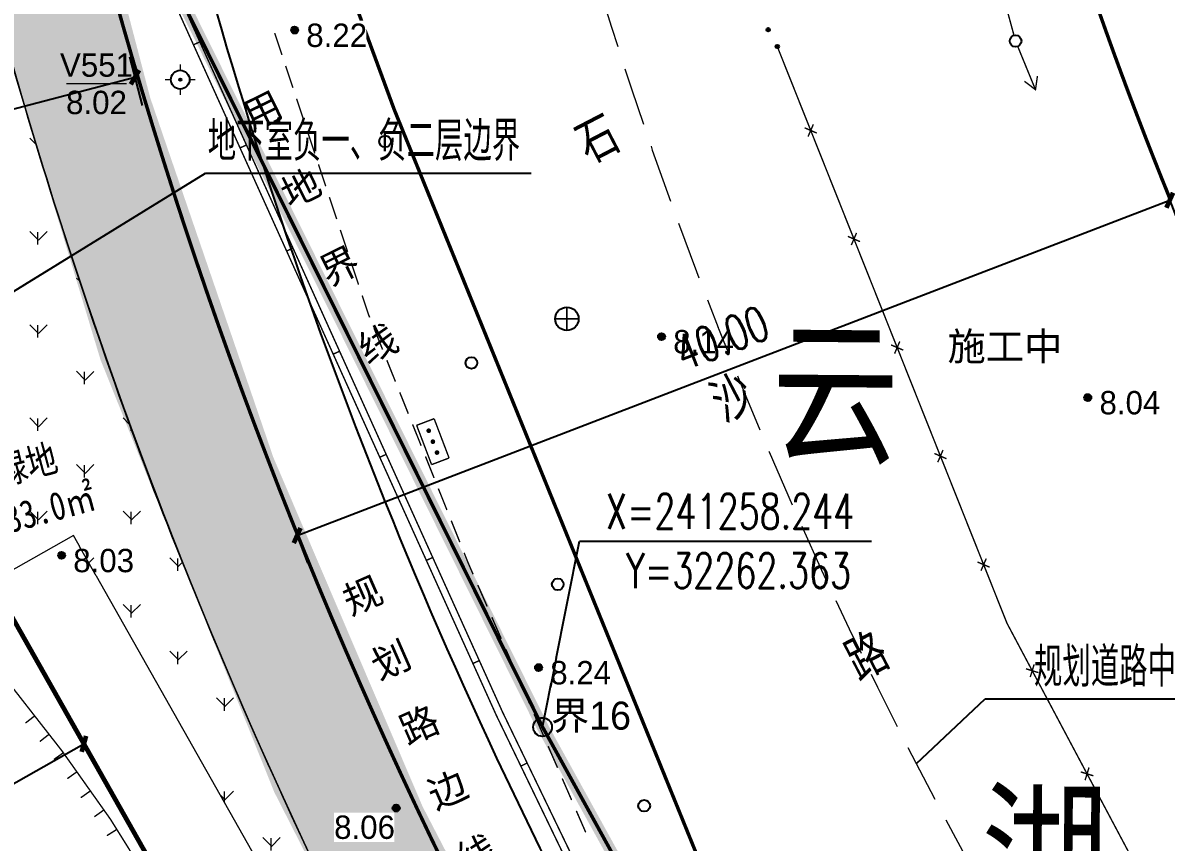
# Model space of a CAD drawing. Extents: x -83084 to 31773731, y -158416 to 241421036.
# Drawn here: x 32240.12 to 32289.04, y 241253.32 to 241288.38 of the extents above; entities that cross this region are included whole.
import ezdxf
from ezdxf.enums import TextEntityAlignment as Align
from ezdxf.xclip import XClip

# ---------------------------------------------------------------- set-up
doc = ezdxf.new("R2010")
doc.units = 0
doc.header["$LTSCALE"] = 1000
doc.header["$MEASUREMENT"] = 0
doc.header["$XCLIPFRAME"] = 0
for name, pattern in [('1', [0]), ('2', [0]), ('677', [0]), ('721020', [0]), ('721120', [0]), ('CENTER2', [1.125, 0.75, -0.125, 0.125, -0.125]), ('DASH', [0.35, 0.25, -0.1])]:
    doc.linetypes.add(name, pattern=pattern)
for name, color, linetype in [('DIM_COOR', 3, 'Continuous'), ('DIM_LEAD', 3, 'Continuous'), ('GZ_BJT_总平面', 2, 'Continuous'), ('GZ_BJT_用地界线', 1, 'Continuous'), ('GZ_BJT_绿地', 3, 'Continuous'), ('PUB_DIM', 3, 'Continuous'), ('PUB_TEXT', 7, 'Continuous'), ('Road_2', 134, 'Continuous'), ('ROOF', 4, 'Continuous'), ('规划道路边线', 165, 'Continuous')]:
    doc.layers.add(name, color=color, linetype=linetype)
for name, color, linetype, lineweight in [('公共绿地', 63, 'Continuous', 0), ('绿地', 86, 'Continuous', 0), ('道路中线', 252, 'Continuous', 0)]:
    doc.layers.add(name, color=color, linetype=linetype, lineweight=lineweight)
doc.layers.add('地形', color=7, linetype='Continuous', true_color=0x323232)
doc.layers.add('建筑控制线', color=7, linetype='Continuous', true_color=0xff0505)
doc.styles.add('_TCH_DIM', font='SIMPLEX', dxfattribs={"bigfont": 'GBCBIG'})
doc.styles.add('_TCH_DIM_T3', font='SIMPLEX', dxfattribs={"width": 0.7058823529411765, "bigfont": 'GBCBIG'})
doc.styles.add('DMHT', font='')
doc.styles.add('JMHT', font='')
doc.styles.add('JTHT', font='')
doc.styles.add('KZHT', font='')
doc.styles.add('number', font='')
doc.styles.add('SXHT', font='')
doc.styles.add('黑体', font='simhei.ttf')
doc.styles.get('DMHT').set_extended_font_data('方正细等线简体')
doc.styles.get('JMHT').set_extended_font_data('方正细等线简体')
doc.styles.get('JTHT').set_extended_font_data('方正细等线简体')
doc.styles.get('KZHT').set_extended_font_data('方正细等线简体')
doc.styles.get('number').set_extended_font_data('方正细等线简体')
doc.styles.get('SXHT').set_extended_font_data('方正细等线简体')
doc.dimstyles.new('_TCH_ARCH_M_M&&1', dxfattribs={"dimtxt": 1.4875, "dimasz": 0.5, "dimexe": 1.25, "dimexo": 1.5, "dimgap": 0.6312500000000001, "dimtad": 1, "dimzin": 0, "dimdsep": 46, "dimtxsty": '_TCH_DIM_T3', "dimblk": 'ARCHTICK', "dimcen": 0.09, "dimclrt": 7, "dimazin": 2, "dimtfac": 1, "dimtdec": 0, "dimtix": 1, "dimtmove": 2, "dimatfit": 3, "dimfxl": 0, "dimtolj": 1, "dimtzin": 0, "dimarcsym": 0})
pattern_1 = [(90, (0, 0), (-1.99559095, 1.99559095), [0.52916132, -3.4620203]), (45, (0, 0), (-1.995592310163021, 1.995592310163021), [0.52916132, -2.2930323]), (135, (0, 0), (-1.995592310163021, -1.995592310163021), [0.52916132, -2.2930323])]

# ---------------------------------------------------------------- blocks, each defined once
blk = doc.blocks.new('jjjg')
at = {"layer": '公共绿地'}
h = blk.add_hatch(dxfattribs=at)
h.set_pattern_fill('CROSS', color=256, scale=0.5)
h.set_pattern_definition([(0, (-31796.01976982163, -241027.7256764514), (0.79375, 0.79375), [0.396875, -1.190625]), (90, (-31795.82133232163, -241027.9241139514), (-0.79375, 0.79375), [0.396875, -1.190625])])
edge = h.paths.add_edge_path()
edge.add_arc((659.9464344675081, 320.8897445269064), 219.9999999996637, 192.5400507971583, 209.5024513083548)
edge.add_line((468.4728163983673, 212.5483693124261), (486.1813294719905, 181.2518026770558))
edge.add_arc((468.7746369207715, 171.4025867470931), 20.00000000019231, -11.907170796793878, 29.50245131251478, ccw=False)
edge.add_line((488.3443003240973, 167.2760537848808), (464.1211432609707, 210.0860653303098))
edge.add_arc((659.9464344681176, 320.8897445258282), 224.9999999991716, 189.2069196672346, 209.5024513081, ccw=False)
edge.add_arc((425.6073815160952, 269.070749351547), 19.99999999836342, 41.08802014646852, 52.27393119112679, ccw=False)
edge.add_line((440.6813980154693, 282.2151027594227), (445.1946503277868, 273.1229023803025))
at = {"layer": '建筑控制线', "color": 1, "linetype": 'CENTER2', "ltscale": 0.01, "const_width": 0.5}
blk.add_lwpolyline([(336.981693347916, 292.0905292715179), (359.2705196905881, 296.5613302181009), (418.1918708868325, 308.3800607626326), (427.0470438152552, 309.682275394327), (440.6813980154693, 282.2151027594227), (445.1946503277868, 273.1229023803025), (466.3430438153446, 230.5182753949193), (514.6942301783711, 142.8593235486187), (494.3592149019241, 136.7020807343069), (383.2394989356399, 107.9725273859221), (344.5129210092127, 97.95992721989751)], dxfattribs=at)
blk.add_lwpolyline([(341.2570224255323, 272.5497202645056), (357.5623490158468, 275.8203217951814), (421.6740319225937, 288.68015426083, -0.2174329947967095), (437.8451209738851, 284.8896536403336, -0.04884653787836726), (440.6813980154693, 282.2151027594227), (445.1946503277868, 273.1229023803025, 0.07414787403409054), (468.4728163983673, 212.5483693124261), (486.1813294719905, 181.2518026770558, -0.1826758136830436), (488.3443003240973, 167.2760537848808, -0.2848418124427812), (473.7809370029718, 152.0392977850279), (378.2331988532096, 127.3358163492521, -0.4142135623679189), (366.0484043285251, 134.5143107892945), (335.409678556025, 253.0182939226506), (334.6520384270698, 255.9486825350905), (333.5420527402312, 260.2418677674141, -0.4304301391724917), (341.2570224255323, 272.5497202645056, -0.09930342559615261)], format="xyb", dxfattribs=at)
for points in [[(437.8451209738851, 284.88965364045, 0.21743299479328), (421.6740319207311, 288.68015426083), (357.5623490158468, 275.8203217951814), (361.3172142542899, 261.2973128980957), (334.6520384270698, 255.9486825350905), (366.0484043285251, 134.5143107892945, 0.4142135623693743), (378.2331988532096, 127.3358163492521), (473.7809370029718, 152.0392977850279, 0.2848418124420904), (488.3443003240973, 167.2760537848808), (464.1211432609707, 210.0860653303098, -0.08878818107429738)], [(445.1946503277868, 273.1229023803025, 0.0741478740341938), (468.4728163983673, 212.5483693124261), (486.1813294719905, 181.2518026770558, -0.1826758136817701), (488.3443003240973, 167.2760537848808), (464.1211432609707, 210.0860653303098, -0.08878818107429817), (437.8451209738851, 284.8896536403336, -0.04884653789342656), (440.6813980154693, 282.2151027594227)], [(494.3592149019241, 136.7020807338413), (383.2394989356399, 107.9725273859221), (344.5129210092127, 97.95992721989751), (232.4050741847605, 68.9748966328334), (183.6094735544175, 58.95635993941687), (152.9527199175209, 183.2824108069763), (146.9674291498959, 207.555364776752), (168.7314737159759, 244.6003074408509), (203.6274048630148, 103.0821484727785, 0.4175112271374972), (228.0520681217313, 88.50709212420043), (339.5066209267825, 117.3232161832275, 0.4142135623741037), (346.6851153653115, 129.5080107063986), (366.0484043285251, 134.514310789411, 0.414213562371631), (378.2331988532096, 127.3358163492521), (473.7809370029718, 152.0392977850279, 0.2848418124420901), (488.3443003240973, 167.2760537848808, 0.1826758136817701), (486.1813294719905, 181.2518026770558), (468.4728163983673, 212.5483693124261, -0.07414787403416094), (445.1946503277868, 273.1229023803025), (466.3430438153446, 230.5182753948029), (514.6942301783711, 142.8593235486187)], [(494.3592149019241, 136.7020807338413), (383.2394989356399, 107.9725273859221), (344.5129210092127, 97.95992721989751), (232.4050741847605, 68.9748966328334), (183.6094735544175, 58.95635993941687), (152.9527199175209, 183.2824108069763), (146.9674291498959, 207.555364776752), (168.7314737159759, 244.6003074408509), (203.6274048630148, 103.0821484727785, 0.4175112271374972), (228.0520681217313, 88.50709212420043), (339.5066209267825, 117.3232161832275, 0.4142135623741037), (346.6851153653115, 129.5080107063986), (366.0484043285251, 134.514310789411, 0.414213562371631), (378.2331988532096, 127.3358163492521), (473.7809370029718, 152.0392977850279, 0.2848418124420901), (488.3443003240973, 167.2760537848808, 0.1826758136817701), (486.1813294719905, 181.2518026770558), (468.4728163983673, 212.5483693124261, -0.07414787403416094), (445.1946503277868, 273.1229023803025), (466.3430438153446, 230.5182753948029), (514.6942301783711, 142.8593235486187)]]:
    blk.add_lwpolyline(points, format="xyb", close=True, dxfattribs=at)
blk = doc.blocks.new('263906')
at = {"color": 0, "linetype": 'Continuous', "lineweight": -3}
blk.add_circle((0, 0), 0.8, dxfattribs=at)
at = {"color": 0}
blk.add_point((0, 0), dxfattribs=at)
blk = doc.blocks.new('93762001')
at = {"color": 0, "linetype": 'Continuous', "lineweight": -3}
blk.add_circle((0, 0), 0.5, dxfattribs=at)
blk = doc.blocks.new('96102001')
at = {"linetype": '2'}
h = blk.add_hatch(color=0, dxfattribs=at)
edge = h.paths.add_edge_path(flags=0)
edge.add_arc((0, 0), 0.15, 0, 360)
at = {"color": 0, "linetype": 'Continuous', "lineweight": -3}
blk.add_circle((0, 0), 0.15, dxfattribs=at)
blk = doc.blocks.new('52610001')
at = {"linetype": '2'}
h = blk.add_hatch(color=0, dxfattribs=at)
edge = h.paths.add_edge_path(flags=0)
edge.add_arc((-1, 0), 0.2, 0, 360)
h = blk.add_hatch(color=0, dxfattribs=at)
edge = h.paths.add_edge_path(flags=0)
edge.add_arc((0, 0), 0.2, 0, 360)
h = blk.add_hatch(color=0, dxfattribs=at)
edge = h.paths.add_edge_path(flags=0)
edge.add_arc((1, 0), 0.2, 0, 360)
at = {"color": 0, "linetype": 'Continuous', "lineweight": -3, "const_width": 0.12}
for points in [[(-1.8, 0.8), (1.8, 0.8)], [(-1.8, 0.8), (-1.8, -0.8)], [(1.8, 0.8), (1.8, -0.8)], [(-1.8, -0.8), (1.8, -0.8)]]:
    blk.add_lwpolyline(points, dxfattribs=at)
blk = doc.blocks.new('24802001')
at = {"color": 0, "linetype": 'Continuous', "lineweight": -3, "const_width": 0.12}
for points in [[(-0.4, -0.4), (0.4, 0.4)], [(-0.4, 0.4), (0.4, -0.4)]]:
    blk.add_lwpolyline(points, dxfattribs=at)
blk = doc.blocks.new('51233001')
at = {"color": 0, "linetype": 'Continuous', "lineweight": -3, "const_width": 0.12}
for points in [[(4.5, 0), (0.5, 0)], [(3.48, 0.6), (4.5, 0), (3.48, -0.6)]]:
    blk.add_lwpolyline(points, dxfattribs=at)
blk = doc.blocks.new('51233002')
at = {"color": 0, "linetype": 'Continuous', "lineweight": -3}
blk.add_circle((0, 0), 0.5, dxfattribs=at)
blk = doc.blocks.new('85212001')
at = {"color": 0, "linetype": 'Continuous', "lineweight": -3, "const_width": 0.12}
blk.add_lwpolyline([(0, 0), (0, 1)], dxfattribs=at)
blk = doc.blocks.new('904')
at = {"linetype": '2'}
h = blk.add_hatch(color=0, dxfattribs=at)
edge = h.paths.add_edge_path(flags=0)
edge.add_arc((0, 0), 0.3, 0, 360)
at = {"color": 0, "linetype": 'Continuous', "lineweight": -3}
for radius in [0.3, 0.15]:
    blk.add_circle((0, 0), radius, dxfattribs=at)
blk = doc.blocks.new('654')
at = {"color": 0, "linetype": 'Continuous', "lineweight": -3, "const_width": 0.15}
for points in [[(0, -1), (0, 1)], [(-1, 0), (1, 0)]]:
    blk.add_lwpolyline(points, dxfattribs=at)
at = {"color": 0, "linetype": 'Continuous', "lineweight": -3}
blk.add_circle((0, 0), 1, dxfattribs=at)
blk = doc.blocks.new('106')
at = {"color": 0, "linetype": '1', "lineweight": -3, "const_width": 0.12}
for points in [[(0, 0.8), (0, 1.3)], [(-0.8, 0), (-1.3, 0)], [(0.8, 0), (1.3, 0)], [(0, -0.8), (0, -1.3)]]:
    blk.add_lwpolyline(points, dxfattribs=at)
at = {"color": 0, "linetype": '1', "lineweight": -3}
for radius in [0.8, 0.1]:
    blk.add_circle((0, 0), radius, dxfattribs=at)
blk = doc.blocks.new('ysdx12')
at = {"layer": '地形', "linetype": '721020', "lineweight": -3, "ltscale": 0.5, "const_width": 0.15}
blk.add_lwpolyline([(108.9299758571324, 203.5831829632225), (131.2179758571328, 208.0541829632421), (190.1399758571315, 219.8731829632306), (198.9949758571347, 221.1751829632267), (212.6289758571329, 193.7081829632225), (217.1429758571358, 184.6161829632183), (238.2909758571368, 142.0111829632369), (286.6419758571319, 54.35218296322273), (266.3069758571328, 48.19518296324532), (155.1869758571302, 19.46518296323484), (116.4609758571278, 9.453182963217841)], dxfattribs=at)
at = {"layer": '地形', "linetype": '721120', "lineweight": -3, "ltscale": 0.5, "const_width": 0.15}
for points in [[(265.1554068796941, 164.5720745876606), (264.7942912617254, 165.4668846401619), (264.4379776309179, 166.3636176639993), (264.0864762266974, 167.2622478895646), (263.7401998418754, 168.1629032847413), (263.3975468528042, 169.0649449644261), (263.060541373703, 169.9691138016351), (262.7283877048576, 170.8750762286654), (262.4010953914512, 171.7828062109184), (262.0786738388961, 172.6922776625725)], [(219.9627717060612, 173.3456522551423), (220.3664931753556, 171.915082071675), (220.7798710898605, 170.487272289407), (221.2028865785142, 169.0622880891024), (221.635520330241, 167.6401945227117), (222.077752594927, 166.2210565101414), (222.5295631842273, 164.8049388364016), (222.9909314725919, 163.391906148463), (223.4618363981099, 161.9820229527541), (223.9422564635352, 160.5753536116099), (224.4321697372397, 159.1719623407989), (224.9315538542323, 157.7719132065249), (225.4403860171551, 156.375270122342), (225.9586429973679, 154.9820968463027), (226.4870825609214, 153.5927567161852), (227.0225569595896, 152.2061089437047), (227.5689468011078, 150.8237207829661), (228.1246642891165, 149.4450558638491), (228.6896840545778, 148.0701771234744), (229.2639803038182, 146.6991473265807), (229.8475268196635, 145.3320290618576), (230.4402969626863, 143.96888473953), (231.0422636723633, 142.6097765884479), (231.6533994683559, 141.2547666531464), (232.2736764517431, 139.9039167911105), (232.9030663062986, 138.5572886698938), (233.5415402997896, 137.2149437643238), (234.1890692852867, 135.87694335368)]]:
    blk.add_lwpolyline(points, dxfattribs=at)
at = {"layer": '地形', "linetype": 'Continuous', "lineweight": -3, "ltscale": 0.5, "const_width": 0.15}
blk.add_lwpolyline([(176.1329758571337, 205.2391829632397), (210.0699758571245, 212.1631829632388), (214.4019758571303, 203.2851829632418), (228.4519758571259, 177.9111829632311), (231.9439758571316, 168.4331829632283), (246.2689758571287, 133.1501829632325), (253.6149758571264, 118.8311829632439), (272.0999758571379, 85.4581829632225, -0.1219224057559178), (270.6729758571346, 80.18218296323903), (269.8386076847346, 79.52137490152381)], format="xyb", dxfattribs=at)
at = {"layer": '地形', "linetype": 'Continuous', "lineweight": -3, "ltscale": 0.5, "const_width": 0.06}
for points in [[(270.3979758571331, 78.50518296324299), (247.1819758571255, 120.6811829632206), (236.5789758571373, 142.6501829632325), (212.6629758571326, 195.6061829632381), (195.5649758571271, 200.6551829632372), (176.1329758571374, 205.2391829632397), (124.5699758571354, 195.9721829632181), (77.42033870088198, 189.2850281663996)], [(270.1351616213178, 78.36051549125114), (246.9152884104842, 120.54355186873), (236.3071372940431, 142.5232247799286), (212.4461544388141, 195.3574030740128), (195.4879958368692, 200.3651082314027), (176.1247284631027, 204.9328942360007), (124.6175887302015, 195.6759335489769), (77.46246561528824, 188.9880006877356)], [(221.6239395871198, 135.1444015286106), (219.7981045834531, 138.0693816135172), (217.7326018756903, 140.9839848978154), (215.2671823845048, 144.1407493500446)], [(226.8286306581431, 171.7122027280566), (227.1404705821769, 170.7759831356525)], [(223.6244758571338, 171.3346829632355), (223.3510654269194, 171.2112052864977)], [(248.8385308174365, 169.8680755624082), (248.331975857127, 171.1401829632232)], [(227.2963905441939, 170.3078733394796), (227.6082304682277, 169.3716537470755)], [(249.7634051333189, 167.5454461257905), (248.8385308174365, 169.8680755624082)], [(217.9143747886919, 169.5439311890223), (220.489374788689, 169.5439311890223)], [(227.7641504302446, 168.9035439508734), (228.0759903542785, 167.9673243584693)], [(228.2319103162918, 167.4992145622673), (228.5437502403256, 166.5629949698923)], [(250.6882794492049, 165.2228166891728), (249.7634051333189, 167.5454461257905)], [(225.617475857136, 166.9216829632351), (225.3440654269216, 166.7982052864973)], [(228.6996702023425, 166.0948851736903), (229.0115101263764, 165.1586655812862)], [(251.6131537650908, 162.900187252555), (250.6882794492049, 165.2228166891728)], [(229.1674300883933, 164.6905557850841), (229.4792700124272, 163.7543361926801)], [(229.6351899744441, 163.2862263965071), (229.9470298984779, 162.350006804103)], [(252.5380280809732, 160.5775578159373), (251.6131537650908, 162.900187252555)], [(227.6104758571346, 162.5086829632346), (227.3370654269202, 162.3852052864968)], [(230.1029498604948, 161.881897007901), (230.4147897845287, 160.9456774154969)], [(230.570709746542, 160.4775676192949), (230.8319758571306, 159.6931829632376), (230.89155081641, 159.5446488502494)], [(253.4629023968591, 158.2549283793196), (252.5380280809732, 160.5775578159373)], [(231.0752214703571, 159.0867155508022), (231.4425627782439, 158.1708489519369)], [(229.6034758571368, 158.0956829632341), (229.3300654269224, 157.9722052864963)], [(254.3877767127415, 155.932298942731), (253.4629023968591, 158.2549283793196)], [(231.6262334321873, 157.7129156524898), (231.9935747400777, 156.7970490536245)], [(232.1772453940212, 156.3391157542064), (232.544586701908, 155.4232491553121)], [(255.3126510286274, 153.6096695061133), (254.3877767127415, 155.932298942731)], [(232.7282573558514, 154.965315855894), (233.0955986637418, 154.0494492570288)], [(231.5964758571354, 153.6826829632337), (231.3230654269209, 153.5592052864959)], [(233.2792693176852, 153.5915159575816), (233.6466106255721, 152.6756493587163)], [(256.2375253445134, 151.2870400694956), (255.3126510286274, 153.6096695061133)], [(233.8302812795191, 152.2177160592692), (234.1976225874059, 151.3018494604039)], [(257.1623996603957, 148.9644106328778), (256.2375253445134, 151.2870400694956)], [(234.3812932413493, 150.8439161609567), (234.7486345492398, 149.9280495620915)], [(233.5894758571376, 149.2696829632332), (233.3160654269232, 149.1462052864954)], [(234.9323052031832, 149.4701162626734), (235.1159758571266, 149.0121829632262), (235.3167194468697, 148.552080399124)], [(258.0872739762817, 146.6417811962601), (257.1623996603957, 148.9644106328778)], [(235.5174630366128, 148.0919778350217), (235.9189502161025, 147.1717727068171)], [(236.1196938058456, 146.7116701427149), (236.5211809853317, 145.7914650145103)], [(259.2407834625701, 144.4250635581848), (258.161975857136, 146.4541829632362), (258.0872739762817, 146.6417811962601)], [(236.7219245750748, 145.3313624504081), (237.1234117545646, 144.4111573222035)], [(235.5824758571362, 144.8566829632327), (235.3090654269217, 144.7332052864949)], [(260.4143823760787, 142.2176520446083), (259.2407834625701, 144.4250635581848)], [(237.3241553443077, 143.9510547581012), (237.7256425237938, 143.0308496298967)], [(237.9263861135405, 142.5707470657944), (238.3278732930266, 141.6505419375899)], [(261.5879812895873, 140.0102405310608), (260.4143823760787, 142.2176520446083)], [(238.5286168827697, 141.1904393734876), (238.9301040622559, 140.2702342452831)], [(237.6299420594296, 140.472622225876), (237.3597634534199, 140.3422246766277)], [(262.7615802030959, 137.8028290174843), (261.5879812895873, 140.0102405310608)], [(239.1308476520026, 139.8101316811808), (239.5323348314887, 138.8899265529762)], [(239.7330784212318, 138.429823988874), (240.1345656007179, 137.5096188606694)], [(263.9351791166046, 135.5954175039369), (262.7615802030959, 137.8028290174843)]]:
    blk.add_lwpolyline(points, dxfattribs=at)
at = {"layer": '地形', "linetype": '677', "lineweight": -3, "ltscale": 0.5, "const_width": 0.06}
blk.add_lwpolyline([(270.3979758571331, 78.50518296324299), (247.1819758571255, 120.6811829632206), (236.5789758571373, 142.6501829632325), (212.6629758571326, 195.6061829632381), (195.5649758571271, 200.6551829632372), (176.1329758571374, 205.2391829632397), (124.5699758571354, 195.9721829632181), (77.42033870088198, 189.2850281663996)], dxfattribs=at)
at = {"layer": '地形', "linetype": 'Continuous'}
for name, p, xscale, yscale, rotation in [('51233001', (258.5269758571339, 171.3731829632306), 0.5, 0.5, 105.2607146576052), ('96102001', (247.9431297032788, 171.8577214247489), 0.5, 0.5, 298.4539950296282), ('96102001', (248.331975857127, 171.1401829631941), 0.5, 0.5, 298.4539950296282), ('51233002', (258.5269758571339, 171.3731829632306), 0.5000000000000001, 0.5000000000000001, 108.7825377785822), ('51233001', (258.5269758571339, 171.3731829632306), 0.5, 0.5, 292.3043659085155), ('24802001', (249.7634051333189, 167.5454461257905), 0.5, 0.5, 111.7125181777884), ('93762001', (231.5513808590804, 167.074873895006), 0.5, 0.5, 111.3014569029695), ('24802001', (251.6131537650908, 162.900187252555), 0.5, 0.5, 111.7125181777884), ('24802001', (253.4629023968591, 158.2549283793196), 0.5, 0.5, 111.7125181777884), ('93762001', (235.2464698863259, 157.5981736690155), 0.5, 0.5, 111.3014569029695), ('52610001', (233.5949758571332, 154.2271829632227), 0.4999999999999999, 0.4999999999999999, 290.811942254111), ('24802001', (255.3126510286274, 153.6096695061133), 0.5, 0.5, 111.7125181777884), ('24802001', (257.1623996603957, 148.9644106328778), 0.5, 0.5, 111.7125181777884), ('93762001', (238.9415589135679, 148.1214734430541), 0.5, 0.5, 111.3014569029695), ('24802001', (259.2407834625701, 144.4250635581848), 0.5, 0.5, 117.9979246294117), ('85212001', (216.5560815331301, 142.4904212701949), 0.5000000000000006, 0.5000000000000006, 127.9896854228183), ('85212001', (217.1716011149038, 141.7022996777669), 0.5000000000000006, 0.5000000000000006, 127.9896854228183), ('85212001', (217.7838153640805, 140.9117182283371), 0.5, 0.5, 125.3242040992209), ('85212001', (218.3620176139411, 140.0958247559902), 0.5, 0.5, 125.3242040992209), ('24802001', (261.5879812895873, 140.0102405310608), 0.5, 0.5, 117.9979246294117), ('85212001', (218.9402198638018, 139.2799312836141), 0.5, 0.5, 125.3242040992209), ('93762001', (242.6366479408134, 138.6447732170927), 0.5, 0.5, 111.3014569029695), ('85212001', (219.5184221136587, 138.4640378112381), 0.5, 0.5, 125.3242040992209), ('85212001', (220.0714922245243, 137.6314157491433), 0.4999999999999994, 0.4999999999999994, 121.9732859716559)]:
    blk.add_blockref(name, p, dxfattribs=dict(at, xscale=xscale, yscale=yscale, rotation=rotation))
at = {"layer": '地形', "linetype": 'Continuous', "xscale": 0.5, "yscale": 0.5}
for name, p in [('904', (227.6781953137979, 171.8381456825591)), ('106', (222.7839758571317, 169.7191829632211)), ('654', (239.3299758571302, 159.4841829632351)), ('904', (243.3809313809543, 158.7242901554273)), ('904', (261.6201832746046, 156.1150162484264)), ('904', (217.707892767743, 149.3596716906759)), ('904', (238.1173463138002, 144.5600056825497)), ('263906', (238.2909758571332, 142.0111829632369))]:
    blk.add_blockref(name, p, dxfattribs=at)
at = {"layer": '地形'}
for s, height, style, p in [('V551', 1.000000000001, 'KZHT', (219.2018747886905, 170.3439311890106)), ('8.02', 1.000000000001, 'KZHT', (219.2018747886905, 168.7439311890339)), ('施工中', 1.200000000001, 'JTHT', (258.0734496234945, 158.3048802365374)), ('界16', 1.200000000001, 'number', (240.360211657131, 142.5016031832201))]:
    blk.add_text(s, height=height, dxfattribs=dict(at, style=style)).set_placement(p, align=Align.MIDDLE_CENTER)
for s, rotation, style, p in [('用', 26.33648681640622, 'SXHT', (226.2979764871307, 168.3980671532045)), ('地', 26.33648681640622, 'SXHT', (227.9442760504644, 165.0723688032303)), ('界', 26.33648681640622, 'SXHT', (229.5905756137981, 161.746670453198)), ('线', 26.33648681640622, 'SXHT', (231.2368751771319, 158.4209721032239)), ('规', 23.66110229492186, 'JMHT', (230.5834139971266, 147.6466067931906)), ('划', 23.66110229492186, 'JMHT', (231.7965623096279, 144.8778724356962)), ('路', 23.66110229492186, 'JMHT', (233.0097106221256, 142.1091380782018)), ('边', 23.66110229492186, 'JMHT', (234.2228589346269, 139.3404037207074)), ('线', 23.66110229492186, 'JMHT', (235.4360072471281, 136.571669363213))]:
    blk.add_text(s, height=1.200000000001, rotation=rotation, dxfattribs=dict(at, style=style)).set_placement(p, align=Align.MIDDLE_CENTER)
at = {"layer": '地形', "style": 'JTHT', "width": 0.750000000001}
for s, p in [('石', (240.6254428557986, 167.2115506920672)), ('沙', (246.3870871462459, 156.1455354675127)), ('路', (252.1487314366932, 145.0795202430163))]:
    blk.add_text(s, height=1.600000000001, rotation=27.50424194335934, dxfattribs=at).set_placement(p, align=Align.MIDDLE_CENTER)
for points in [[(228.1781953137932, 172.2381456825791), (230.75319531379392, 172.2381456825791), (230.75319531379392, 170.9881456825533), (228.1781953137932, 170.9881456825533)], [(243.88093138094962, 159.12429015540985), (246.45593138095035, 159.12429015540985), (246.45593138095035, 157.8742901554215), (243.88093138094962, 157.8742901554215)], [(262.12018327460925, 156.51501624840895), (264.69518327461, 156.51501624840895), (264.69518327461, 155.26501624838315), (262.12018327460925, 155.26501624838315)], [(218.207892767743, 149.7596716906959), (220.78289276774373, 149.7596716906959), (220.78289276774373, 148.50967169070756), (218.207892767743, 148.50967169070756)], [(238.6173463138002, 144.96000568256972), (241.19234631380093, 144.96000568256972), (241.19234631380093, 143.71000568258137), (238.6173463138002, 143.71000568258137)], [(229.370426804835, 138.3466022611504), (231.94542680483573, 138.3466022611504), (231.94542680483573, 137.09660226116205), (229.370426804835, 137.09660226116205)]]:
    blk.add_wipeout(points).dxf.layer = '地形'
at = {"layer": '地形', "linetype": 'Continuous', "xscale": 0.5, "yscale": 0.5}
blk.add_blockref('904', (232.0249827353582, 138.5437609969522), dxfattribs=at)
at = {"layer": '地形', "style": 'DMHT'}
for s, p in [('8.22', (228.1781953137979, 172.118145682558)), ('8.14', (243.8809313809543, 159.0042901554261)), ('8.04', (262.1201832746046, 156.3950162484252)), ('8.03', (218.207892767743, 149.6396716906747)), ('8.24', (238.6173463138002, 144.8400056825485)), ('8.06', (229.370426804835, 138.2266022611293))]:
    blk.add_text(s, height=1.000000000001, dxfattribs=at).set_placement(p, align=Align.TOP_LEFT)
blk = doc.blocks.new('tr43')
at = {"linetype": 'ByBlock', "const_width": 0.1999999999999999}
blk.add_lwpolyline([(58.07614039847977, -13.65000178962873), (58.07614081530483, -1.806736690923572e-06), (7.276140814617975, -2.439774107187986e-07), (-0.5238591852539685, -7.392372936010361e-09), (-0.5238590762310196, 3.499999992549419), (-0.5238584066100884, 25.3000000124448), (-14.17385840619681, 25.30000043664404), (-14.17385933978949, -5.022791796589445), (-5.546651808021124, -13.64999984835595)], close=True, dxfattribs=at)
blk = doc.blocks.new('_ArchTick')
at = {"color": 0, "linetype": 'ByBlock', "const_width": 0.4}
blk.add_lwpolyline([(-0.5, -0.5), (0.5, 0.5)], dxfattribs=at)
blk = doc.blocks.new('*D187')
at = {"layer": 'Defpoints', "color": 0, "transparency": 16777216}
for p in [(220.8806318329407, 125.7694499750214), (222.1320016749966, 122.5131305748685), (183.5427341060094, 111.4208823317313)]:
    blk.add_point(p, dxfattribs=at)
at = {"layer": 'PUB_DIM', "color": 0, "lineweight": -2, "transparency": 16777216}
for p, q in [((221.4187031195505, 124.3692788102969), (222.5803944138381, 121.3463212709314)), ((184.7941039480654, 108.1645629315784), (222.1320016749966, 122.5131305748685)), ((184.0808053926193, 110.0207111670067), (185.2424966869069, 106.9977536276413))]:
    blk.add_line(p, q, dxfattribs=at)
at = {"layer": 'PUB_DIM', "color": 0, "lineweight": -2, "transparency": 16777216, "xscale": 0.5, "yscale": 0.5, "zscale": 0.5}
for p, rotation in [((222.1320016749966, 122.5131305748685), 21.02125107861041), ((184.7941039480654, 108.1645629315784), 201.0212510786104)]:
    blk.add_blockref('_ArchTick', p, dxfattribs=dict(at, rotation=rotation))
at = {"layer": 'PUB_DIM', "color": 7, "transparency": 16777216, "insert": (202.9698207988054, 116.6223369875543), "char_height": 1.4875, "attachment_point": 5, "rotation": 21.021251078610412, "style": '_TCH_DIM_T3'}
blk.add_mtext('\\A1;40.00', dxfattribs=at)
blk = doc.blocks.new('*D199')
at = {"layer": 'Defpoints', "color": 0, "transparency": 16777216}
for p in [(195.3450426643067, 139.9790434217721), (195.9502522907749, 137.6529026410688), (157.9731517120927, 130.2557161187869)]:
    blk.add_point(p, dxfattribs=at)
at = {"layer": 'PUB_DIM', "color": 0, "lineweight": -2, "transparency": 16777216}
for p, q in [((195.7227348707057, 138.5273724544983), (196.2649957961073, 136.4431768350074)), ((158.5783613385609, 127.9295753380837), (195.9502522907749, 137.6529026410688)), ((158.3508439184916, 128.8040451515132), (158.8931048438933, 126.7198495320222))]:
    blk.add_line(p, q, dxfattribs=at)
at = {"layer": 'PUB_DIM', "color": 0, "lineweight": -2, "transparency": 16777216, "xscale": 0.5, "yscale": 0.5, "zscale": 0.5}
for p, rotation in [((195.9502522907749, 137.6529026410688), 14.58374490642317), ((158.5783613385609, 127.9295753380837), 194.5837449064232)]:
    blk.add_blockref('_ArchTick', p, dxfattribs=dict(at, rotation=rotation))
at = {"layer": 'PUB_DIM', "color": 7, "transparency": 16777216, "insert": (176.9180889588021, 134.1219373762439), "char_height": 1.4875, "attachment_point": 5, "rotation": 14.583744906423163, "style": '_TCH_DIM_T3'}
blk.add_mtext('\\A1;38.62', dxfattribs=at)
blk = doc.blocks.new('*D200')
at = {"layer": 'Defpoints', "color": 0, "transparency": 16777216}
for p in [(177.2484037890281, 130.1042441125028), (177.8536134155652, 127.7781033315404), (159.2321257333933, 125.4168128947204)]:
    blk.add_point(p, dxfattribs=at)
at = {"layer": 'PUB_DIM', "color": 0, "lineweight": -2, "transparency": 16777216}
for p, q in [((177.6260959954279, 128.6525731452293), (178.1683569208984, 126.5683775254791)), ((159.8373353599305, 123.0906721137579), (177.8536134155652, 127.7781033315404)), ((159.6098179397932, 123.9651419274468), (160.1520788652637, 121.8809463076967))]:
    blk.add_line(p, q, dxfattribs=at)
at = {"layer": 'PUB_DIM', "color": 0, "lineweight": -2, "transparency": 16777216, "xscale": 0.5, "yscale": 0.5, "zscale": 0.5}
for p, rotation in [((177.8536134155652, 127.7781033315404), 14.58374490645852), ((159.8373353599305, 123.0906721137579), 194.5837449064585)]:
    blk.add_blockref('_ArchTick', p, dxfattribs=dict(at, rotation=rotation))
at = {"layer": 'PUB_DIM', "color": 7, "transparency": 16777216, "insert": (168.4992565318813, 126.7650861093165), "char_height": 1.4875, "attachment_point": 5, "rotation": 14.583744906458522, "style": '_TCH_DIM_T3'}
blk.add_mtext('\\A1;18.62', dxfattribs=at)
blk = doc.blocks.new('*D269')
at = {"layer": 'Defpoints', "color": 0, "transparency": 16777216}
for p in [(172.4784724464625, 104.8890660836478), (175.6697044705811, 99.24725392568995), (160.5974388124777, 98.16868370457085)]:
    blk.add_point(p, dxfattribs=at)
at = {"layer": 'PUB_DIM', "color": 0, "lineweight": -2, "transparency": 16777216}
for p, q in [((173.2169760055286, 103.5834579903645), (176.2851241031361, 98.15924718128721)), ((163.7886708365963, 92.52687154661304), (175.6697044705811, 99.24725392568995)), ((161.3359423715438, 96.86307561128757), (164.4040904691513, 91.4388648022103))]:
    blk.add_line(p, q, dxfattribs=at)
at = {"layer": 'PUB_DIM', "color": 0, "lineweight": -2, "transparency": 16777216, "xscale": 0.5, "yscale": 0.5, "zscale": 0.5}
for p, rotation in [((175.6697044705811, 99.24725392568995), 29.49421670573944), ((163.7886708365963, 92.52687154661304), 209.4942167057394)]:
    blk.add_blockref('_ArchTick', p, dxfattribs=dict(at, rotation=rotation))
at = {"layer": 'PUB_DIM', "color": 7, "transparency": 16777216, "insert": (169.0522260577781, 97.08387015499449), "char_height": 1.4875, "attachment_point": 5, "rotation": 29.494216705739436, "style": '_TCH_DIM_T3'}
blk.add_mtext('\\A1;13.65', dxfattribs=at)
blk = doc.blocks.new('ghdlbx')
at = {"layer": '规划道路边线', "linetype": '721120', "lineweight": -3, "ltscale": 0.5, "const_width": 0.15}
for points in [[(265.1554070226812, 164.5720746246516), (264.7942914047126, 165.4668846771528), (264.437977773905, 166.3636177009903), (264.0864763696845, 167.2622479265556), (263.7401999848626, 168.1629033217323), (263.3975469957913, 169.0649450014171), (263.0605415166901, 169.9691138386261), (262.7283878478447, 170.8750762656564), (262.4010955344384, 171.7828062479093), (262.0786739818832, 172.6922776995634)], [(219.9627718490483, 173.3456522921333), (220.3664933183427, 171.915082108666), (220.7798712328477, 170.4872723263979), (221.2028867215013, 169.0622881260933), (221.6355204732281, 167.6401945597026), (222.0777527379141, 166.2210565471323), (222.5295633272144, 164.8049388733925), (222.990931615579, 163.391906185454), (223.461836541097, 161.982022989745), (223.9422566065223, 160.5753536486009), (224.4321698802269, 159.1719623777899), (224.9315539972195, 157.7719132435159), (225.4403861601422, 156.375270159333), (225.958643140355, 154.9820968832937), (226.4870827039085, 153.5927567531762), (227.0225571025767, 152.2061089806957), (227.5689469440949, 150.8237208199571), (228.1246644321036, 149.4450559008401), (228.6896841975649, 148.0701771604654), (229.2639804468054, 146.6991473635717), (229.8475269626506, 145.3320290988486), (230.4402971056734, 143.968884776521), (231.0422638153505, 142.6097766254388), (231.653399611343, 141.2547666901373), (232.2736765947302, 139.9039168281015), (232.9030664492857, 138.5572887068847), (233.5415404427767, 137.2149438013148), (234.1890694282738, 135.8769433906709)]]:
    blk.add_lwpolyline(points, dxfattribs=at)
at = {"layer": '道路中线', "linetype": 'DASH', "ltscale": 0.01}
blk.add_arc((431.8943664631988, 232.3826524309989), 199.9999999731979, 184.0805707380663, 209.5024513258966, dxfattribs=at)
at = {"layer": 'PUB_TEXT', "color": 8, "style": '黑体', "width": 0.8}
for s, p in [('云', (248.0779119185354, 153.8429066781828)), ('湖', (257.0307406760003, 134.0286201421113))]:
    blk.add_text(s, height=5, rotation=359.5339178793632, dxfattribs=at).set_placement(p)
blk = doc.blocks.new('zbyd')
at = {"layer": 'DIM_COOR', "color": 3}
for p, q in [((-48.3511863630265, 87.65895184630062), (-46.7692922599017, 95.62272679174202)), ((-46.7692922599017, 95.62272679174202), (-34.28429225990112, 95.62272679174202))]:
    blk.add_line(p, q, dxfattribs=at)
at = {"layer": 'DIM_LEAD'}
for p, q in [((-72.65491339305663, 105.2871222185204), (-62.77412988463402, 111.367213462363)), ((-62.77412988463402, 111.367213462363), (-48.84268515019357, 111.367213462363)), ((-32.36451444414342, 86.0940232584544), (-29.40976138164842, 88.86169070049073)), ((-29.40976138164842, 88.86169070049073), (-19.65220983730251, 88.86169070049073))]:
    blk.add_line(p, q, dxfattribs=at)
at = {"layer": 'PUB_TEXT', "style": '_TCH_DIM'}
for s, p in [('地下室负一、负二层边界', (-62.67885536295944, 111.8922134623572)), ('规划道路中线', (-27.32614600751549, 89.3866907004849))]:
    blk.add_text(s, height=1.687943262411348, dxfattribs=at).set_placement(p)
at = {"layer": 'PUB_TEXT', "style": '_TCH_DIM', "width": 0.7058823529411765}
for s, p in [('X=241258.244', (-45.6342922599033, 96.1477267917362)), ('Y=32262.363', (-44.78429225990112, 93.61022679173038))]:
    blk.add_text(s, height=1.4875, dxfattribs=at).set_placement(p)
blk = doc.blocks.new('cc')
at = {"layer": 'PUB_DIM'}
for p1, p2, distance, picture, middle in [((157.9731517120927, 130.2557161187869), (195.3450426643067, 139.9790434217721), -2.403582664195414, '*D199', (176.9180889588021, 134.1219373762439)), ((159.2321257333933, 125.4168128947204), (177.2484037890281, 130.1042441125028), -2.40358266446354, '*D200', (168.4992565318813, 126.7650861093165)), ((183.5427341060094, 111.4208823317313), (220.8806318329407, 125.7694499750214), -3.4884871387779453, '*D187', (202.9698207988054, 116.6223369875543))]:
    dim = blk.add_aligned_dim(p1=p1, p2=p2, distance=distance, dimstyle='_TCH_ARCH_M_M&&1', dxfattribs=at)
    dim.commit()
    dim.dimension.update_dxf_attribs({"geometry": picture, "text_midpoint": middle})
at = {"layer": 'PUB_DIM', "color": 211}
dim = blk.add_aligned_dim(p1=(160.5974388124778, 98.16868370457087), p2=(172.4784724464625, 104.8890660836478), distance=-6.481821214553925, dimstyle='_TCH_ARCH_M_M&&1', dxfattribs=at)
dim.commit()
dim.dimension.update_dxf_attribs({"geometry": '*D269', "text_midpoint": (169.0522260577781, 97.08387015499449)})

msp = doc.modelspace()

# ---------------------------------------------------------------- linework, layer by layer
at = {"layer": 'GZ_BJT_总平面', "lineweight": 0}
msp.add_lwpolyline([(32227.65251248473, 241256.443646893), (32239.53354613235, 241263.1640292833), (32270.85731846988, 241207.7864076723), (32267.5956326938, 241196.0297570187), (32241.20251074964, 241181.1007636877), (32234.48212835406, 241192.9817973459), (32256.50338486457, 241205.4378907163)], close=True, dxfattribs=at)
at = {"layer": 'GZ_BJT_用地界线', "linetype": 'CENTER2', "lineweight": 0, "ltscale": 10, "const_width": 0.001}
msp.add_lwpolyline([(32133.00164953164, 241319.8162538772), (32155.29047587432, 241324.2870548238), (32214.21182707056, 241336.1057853684), (32223.06699999898, 241337.4080000001), (32236.7013541992, 241309.9408273651), (32241.21460651152, 241300.8486269861), (32262.36299999907, 241258.2440000006), (32310.7141863621, 241170.5850481543), (32290.37917108565, 241164.42780534), (32179.25945511937, 241135.6982519916), (32140.53287719294, 241125.6856518256)], dxfattribs=at)
msp.add_lwpolyline([(32133.00164953164, 241319.8162538772), (32155.29047587432, 241324.2870548238), (32214.21182707056, 241336.1057853684), (32223.06699999898, 241337.4080000001), (32236.7013541992, 241309.9408273651), (32241.21460651152, 241300.8486269861), (32262.36299999907, 241258.2440000006), (32310.7141863621, 241170.5850481543), (32290.37917108565, 241164.42780534), (32179.25945511937, 241135.6982519916), (32140.53287719294, 241125.6856518256)], dxfattribs=at)
msp.add_lwpolyline([(32133.00164953164, 241319.8162538772), (32155.29047587432, 241324.2870548238), (32214.21182707056, 241336.1057853684), (32223.06699999898, 241337.4080000001), (32236.7013541992, 241309.9408273651), (32241.21460651152, 241300.8486269861), (32262.36299999907, 241258.2440000006), (32310.7141863621, 241170.5850481543), (32290.37917108565, 241164.42780534), (32179.25945511937, 241135.6982519916), (32140.53287719294, 241125.6856518256)], dxfattribs=at)
msp.add_lwpolyline([(32133.00164953164, 241319.8162538772), (32155.29047587432, 241324.2870548238), (32214.21182707056, 241336.1057853684), (32223.06699999898, 241337.4080000001), (32236.7013541992, 241309.9408273651), (32241.21460651152, 241300.8486269861), (32262.36299999907, 241258.2440000006), (32310.7141863621, 241170.5850481543), (32290.37917108565, 241164.42780534), (32179.25945511937, 241135.6982519916), (32140.53287719294, 241125.6856518256)], dxfattribs=at)
at = {"layer": 'GZ_BJT_用地界线', "lineweight": 0}
msp.add_lwpolyline([(32233.86507715761, 241312.6153782462, 0.21743299479328), (32217.69398810446, 241316.4058788666), (32153.58230519958, 241303.5460464009), (32157.33717043802, 241289.0230375038), (32130.6719946108, 241283.6744071408), (32162.06836051225, 241162.240035395, 0.4142135623693743), (32174.25315503694, 241155.061540955), (32269.8008931867, 241179.7650223908, 0.2848418124420904), (32284.36425650783, 241195.0017783906), (32260.1410994447, 241237.8117899361, -0.08878818107429738)], format="xyb", close=True, dxfattribs=at)
msp.add_lwpolyline([(32233.86507715761, 241312.6153782462, 0.21743299479328), (32217.69398810446, 241316.4058788666), (32153.58230519958, 241303.5460464009), (32157.33717043802, 241289.0230375038), (32130.6719946108, 241283.6744071408), (32162.06836051225, 241162.240035395, 0.4142135623693743), (32174.25315503694, 241155.061540955), (32269.8008931867, 241179.7650223908, 0.2848418124420904), (32284.36425650783, 241195.0017783906), (32260.1410994447, 241237.8117899361, -0.08878818107429738)], format="xyb", close=True, dxfattribs=at)
at = {"layer": 'GZ_BJT_用地界线', "linetype": 'CENTER2', "lineweight": 0}
for points in [[(32241.2146065107, 241300.8486269994, 0.0741478740341938), (32264.49277258128, 241240.2740939316), (32282.2012856549, 241208.9775272962, -0.1826758136817701), (32284.36425650701, 241195.001778404), (32260.14109944388, 241237.8117899495, -0.08878818107429817), (32233.8650771568, 241312.6153782595, -0.04884653789342656), (32236.70135419838, 241309.9408273786)], [(32290.37917108484, 241164.427805353), (32179.25945511855, 241135.6982520051), (32140.53287719213, 241125.685651839), (32028.42503036767, 241096.700621252), (31979.62942973733, 241086.6820845586), (31948.97267610043, 241211.0081354261), (31942.98738533281, 241235.2810893959), (31964.75142989889, 241272.32603206), (31999.64736104593, 241130.8078730919, 0.4175112271374972), (32024.07202430465, 241116.2328167433), (32135.5265771097, 241145.0489408024, 0.4142135623741037), (32142.70507154823, 241157.2337353255), (32162.06836051144, 241162.2400354086, 0.414213562371631), (32174.25315503612, 241155.0615409684), (32269.80089318589, 241179.7650224042, 0.2848418124420901), (32284.36425650701, 241195.001778404, 0.1826758136817701), (32282.2012856549, 241208.9775272962), (32264.49277258128, 241240.2740939316, -0.07414787403416094), (32241.2146065107, 241300.8486269994), (32262.36299999826, 241258.2440000139), (32310.71418636129, 241170.5850481678)]]:
    msp.add_lwpolyline(points, format="xyb", close=True, dxfattribs=at)
at = {"layer": 'Road_2'}
for radius, start in [(220.1465218200322, 187.3638619913588), (216.1465218200322, 192.409367339976)]:
    msp.add_arc((32456.10943870723, 241348.650756734), radius, start, 206.9285931112849, dxfattribs=at)

# ---------------------------------------------------------------- block references
at = {"layer": 'PUB_TEXT'}
ref = msp.add_blockref('jjjg', (31796.01995618373, 241027.7257246057), dxfattribs=at)
XClip(ref).set_block_clipping_path([(-13.000000000309228, -5.000000000116415), (531.4999999996908, 405.4999999998836)])

# ---------------------------------------------------------------- next in the draw order: block references
ref = msp.add_blockref('ysdx12', (32024.07202430547, 241116.2328167299))
XClip(ref).set_block_clipping_path([(-272.4682125144391, -93.50709212420043), (303.34942815869, 310.77695265359944)])

# ---------------------------------------------------------------- next in the draw order: hatches: boundary and pattern name
at = {"layer": '绿地'}
h = msp.add_hatch(dxfattribs=at)
h.set_pattern_fill('GRASS', color=256)
h.set_pattern_definition(pattern_1)
edge = h.paths.add_edge_path()
edge.add_line((32273.11786050992, 241211.9349473628), (32242.28680948506, 241266.4414818593))
edge.add_line((32242.28680948506, 241266.4414818593), (32235.20639974787, 241262.4365221622))
edge.add_line((32235.20639974787, 241262.4365221622), (32239.54747875441, 241287.063191402))
edge.add_line((32239.54747875441, 241287.063191402), (32240.18625382958, 241284.8272727805))
edge.add_arc((32463.01020691594, 241350.7452063884), 232.3697227268692, 196.4797795930775, 200.7547111746763)
edge.add_arc((32464.92090276353, 241352.8340311967), 234.9001052414241, 201.065993642936, 209.3185321503521)
edge.add_line((32260.10893178085, 241237.811789936), (32274.35091974156, 241212.6463974286))
edge.add_line((32274.35091974156, 241212.6463974286), (32273.11786050992, 241211.9349473628))
h = msp.add_hatch(dxfattribs=at)
h.set_pattern_fill('GRASS', color=256)
h.set_pattern_definition(pattern_1)
edge = h.paths.add_edge_path()
edge.add_line((32221.18426128003, 241229.2415616296), (32220.50287131187, 241229.0525954673))
edge.add_line((32220.50287131187, 241229.0525954673), (32231.31762869657, 241222.9339000912))
edge.add_line((32231.31762869657, 241222.9339000912), (32232.35171536215, 241224.7616473985))
edge.add_line((32232.35171536215, 241224.7616473985), (32233.74428531792, 241223.9737715163))
edge.add_line((32233.74428531792, 241223.9737715163), (32236.64957422709, 241229.1088667708))
edge.add_line((32236.64957422709, 241229.1088667708), (32237.65176722509, 241228.5418618598))
edge.add_line((32237.65176722509, 241228.5418618598), (32240.73622454884, 241230.2865528762))
edge.add_line((32240.73622454884, 241230.2865528762), (32226.24158788121, 241255.9117712127))
edge.add_line((32226.24158788121, 241255.9117712127), (32224.97731760276, 241255.0265196332))
edge.add_line((32224.97731760276, 241255.0265196332), (32222.66373633964, 241255.4345009318))
edge.add_arc((32234.43517247702, 241253.103558791), 12.00000000002102, 168.7993676035681, 178.8433710735114)
edge.add_line((32222.43761747966, 241253.3457861342), (32222.16597381973, 241239.8912367525))
edge.add_line((32222.16597381973, 241239.8912367525), (32222.5033655443, 241239.9848037589))
edge.add_line((32222.5033655443, 241239.9848037589), (32233.3548131158, 241233.8453501213))
edge.add_line((32233.3548131158, 241233.8453501213), (32228.43057751901, 241225.1417931607))
edge.add_line((32228.43057751901, 241225.1417931607), (32221.18426128003, 241229.2415616296))

# ---------------------------------------------------------------- next in the draw order: linework, layer by layer
at = {"layer": 'GZ_BJT_绿地', "lineweight": 0}
msp.add_lwpolyline([(32273.11786050992, 241211.9349473628), (32242.28680948506, 241266.4414818593), (32235.20639974787, 241262.4365221622), (32239.54747875441, 241287.063191402), (32240.18625382958, 241284.8272727805, 0.01865507145832606), (32245.71986760291, 241268.400829037, 0.03602406323483996), (32260.10893178085, 241237.811789936), (32274.35091974156, 241212.6463974286)], format="xyb", close=True, dxfattribs=at)
at = {"layer": '建筑控制线', "color": 1, "linetype": 'CENTER2', "ltscale": 0.01, "const_width": 0.5}
msp.add_lwpolyline([(32233.86507715761, 241312.6153782462, 0.21743299479328), (32217.69398810446, 241316.4058788666), (32153.58230519958, 241303.5460464009), (32157.33717043802, 241289.0230375038), (32130.6719946108, 241283.6744071408), (32162.06836051225, 241162.240035395, 0.4142135623693743), (32174.25315503694, 241155.061540955), (32269.8008931867, 241179.7650223908, 0.2848418124420904), (32284.36425650783, 241195.0017783906), (32260.1410994447, 241237.811789936, -0.08878818107429738)], format="xyb", close=True, dxfattribs=at)
at = {"layer": '绿地'}
msp.add_lwpolyline([(32273.11786050992, 241211.9349473628), (32242.28680948506, 241266.4414818593), (32235.20639974787, 241262.4365221622), (32239.54874597741, 241287.063191402), (32240.19784334735, 241284.8272727805, 0.0192734175790118), (32245.75075965807, 241268.400829037, 0.03761414100927294), (32260.1410994447, 241237.811789936), (32274.37564045165, 241212.6463974286)], format="xyb", close=True, dxfattribs=at)

# ---------------------------------------------------------------- next in the draw order: block references
ref = msp.add_blockref('ghdlbx', (32024.07202416248, 241116.2328166929))
XClip(ref).set_block_clipping_path([(-228.05206797875144, -93.50709208732587), (303.44793202095025, 316.9929079126741)])
for name, p in [('zbyd', (32310.7141863621, 241170.5850481543)), ('cc', (32067.065219017, 241158.2774648576))]:
    msp.add_blockref(name, p)
at = {"layer": 'ROOF', "rotation": 119.4942184686147}
msp.add_blockref('tr43', (32256.25561560611, 241205.8963622328), dxfattribs=at)

# ---------------------------------------------------------------- next in the draw order: texts
at = {"layer": '绿地', "style": '黑体', "width": 0.8}
for s, p in [('宅旁绿地', (32236.64305392838, 241267.8715927477)), ('面积233.0㎡', (32236.39628334095, 241265.6842371886))]:
    msp.add_text(s, height=1.2, rotation=15.11759915435615, dxfattribs=at).set_placement(p)

doc.saveas('drawing.dxf')
